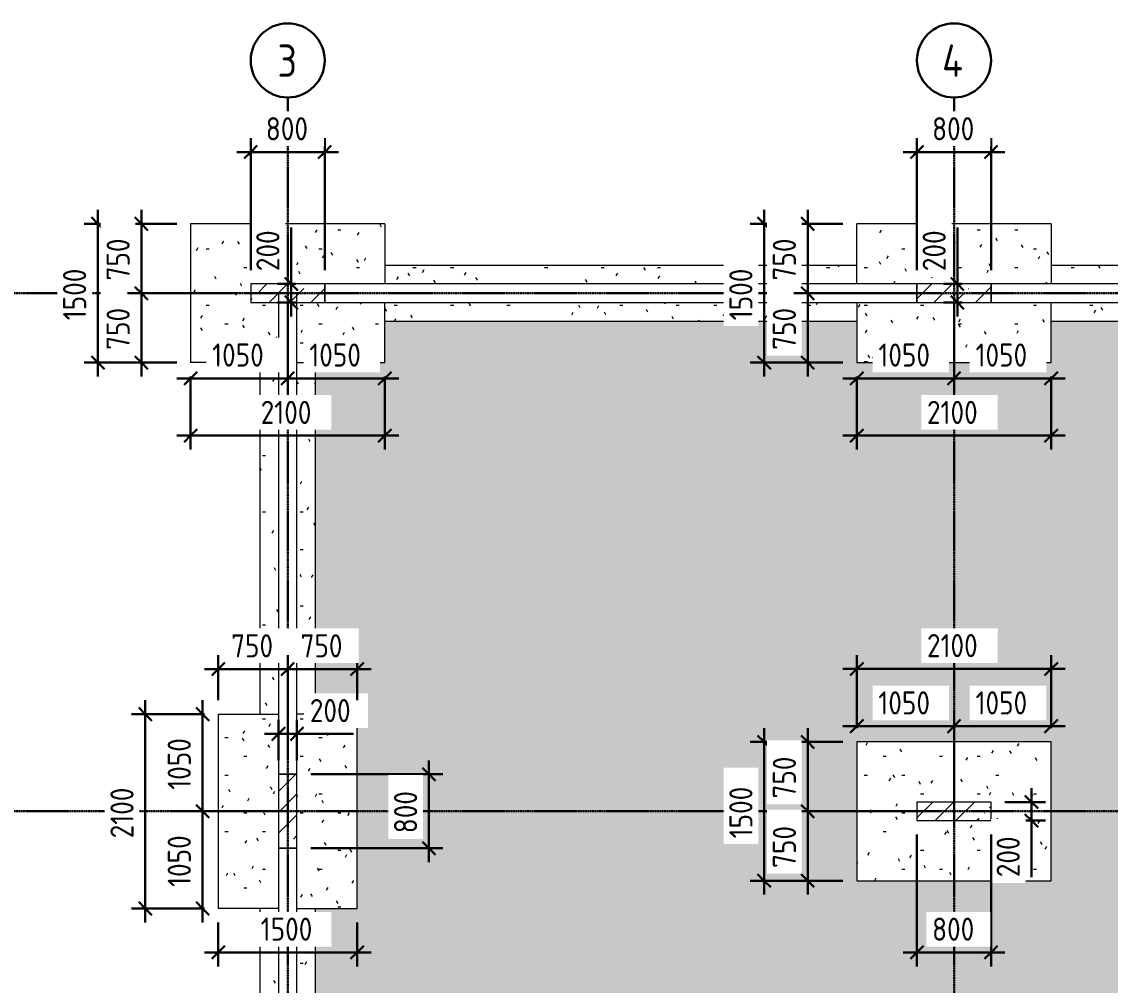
# Model space of a CAD drawing. Header units: millimetres. Extents: x -4459 to 33950, y -3324 to 17085.
# Drawn here: x 11826 to 23588, y 6670 to 17085 of the extents above; entities that cross this region are included whole.
import ezdxf

# ---------------------------------------------------------------- set-up
doc = ezdxf.new("R2010")
doc.units = ezdxf.units.MM
doc.linetypes.add('ADSK_Линия сетки', pattern=[25, 20, -2.5, 0, -2.5])
for name, color, linetype, lineweight in [('A-ANNO-DIMS', 7, 'Continuous', 30), ('A-ANNO-DIMS-100', 7, 'Continuous', 30), ('A-WALL', 7, 'Continuous', 13), ('S-COLS', 7, 'Continuous', 9), ('S-GRID', 7, 'Continuous', 30), ('S-GRID-IDEN', 7, 'Continuous', 30)]:
    doc.layers.add(name, color=color, linetype=linetype, lineweight=lineweight)
doc.layers.add('A-FLOR', color=7, linetype='Continuous', lineweight=13, true_color=0x007f00)
doc.layers.add('A-FLOR-PATT', color=7, linetype='Continuous', lineweight=13, true_color=0x007f00)
doc.styles.add('GOST Common', font='GOST_Common_SpecSymbol_0.ttf', dxfattribs={"width": 0.9, "height": 350})
doc.styles.add('GOST Common_1', font='GOST_Common_SpecSymbol_0.ttf', dxfattribs={"width": 0.9, "height": 250})
doc.dimstyles.new('0_Колонны_опалубка', dxfattribs={"dimscale": 304.8, "dimtxt": 251.428749, "dimasz": 0.463911, "dimexe": 0.492126, "dimexo": 0.492126, "dimgap": 0.164042, "dimtad": 1, "dimdec": 0, "dimzin": 0, "dimdsep": 46, "dimtxsty": 'GOST Common_1', "dimblk1": 'OBLIQUE', "dimblk2": 'OBLIQUE', "dimsah": 1, "dimcen": 0.09, "dimdle": 0.492126, "dimazin": 0, "dimtfac": 1, "dimtdec": 4, "dimtix": 1, "dimtmove": 1, "dimatfit": 3, "dimfxl": 1, "dimtvp": 1, "dimtfill": 1, "dimtolj": 1, "dimtzin": 0, "dimarcsym": 2})
doc.dimstyles.new('0_Колонны_опалубка_1', dxfattribs={"dimscale": 304.8, "dimtxt": 251.428749, "dimasz": 0.463911, "dimexe": 0.492126, "dimexo": 0.492126, "dimgap": 0.164042, "dimtad": 1, "dimdec": 0, "dimzin": 0, "dimdsep": 46, "dimtxsty": 'GOST Common_1', "dimblk1": 'OBLIQUE', "dimblk2": 'OBLIQUE', "dimsah": 1, "dimcen": 0.09, "dimdle": 0.492126, "dimazin": 0, "dimtfac": 1, "dimtdec": 4, "dimtix": 1, "dimtmove": 0, "dimatfit": 3, "dimfxl": 1, "dimtvp": 1, "dimtfill": 1, "dimtolj": 1, "dimtzin": 0, "dimarcsym": 2})
pattern_1 = [(45, (0, 0), (-224.5064, 224.5064), []), (45, (224.5, 0), (-224.5064, 224.5064), [396.875, -79.375, 3.353, -76.022])]
pattern_2 = [(0, (0, 0), (812.8, 203.2), [33.528, -576.072, 33.528, -576.072, -3251.2]), (0, (0, 0), (812.8, 203.2), [-1219.2, 33.528, -1185.672, 33.528, -576.072, -1422.4]), (0, (0, 0), (812.8, 203.2), [-3048, 33.528, -372.872, 33.528, -982.472]), (120, (304.8, 101.6), (-582.3764, 602.3054), [33.528, -576.072, 33.528, -576.072, -3251.2]), (120, (304.8, 101.6), (-582.3764, 602.3054), [-1219.2, 33.528, -1185.672, 33.528, -576.072, -1422.4]), (120, (304.8, 101.6), (-582.3764, 602.3054), [-3048, 33.528, -372.872, 33.528, -982.472]), (240, (406.4, 508), (-230.4236, -805.5054), [33.528, -576.072, 33.528, -576.072, -3251.2]), (240, (406.4, 508), (-230.4236, -805.5054), [-1219.2, 33.528, -1185.672, 33.528, -576.072, -1422.4]), (240, (406.4, 508), (-230.4236, -805.5054), [-3048, 33.528, -372.872, 33.528, -982.472])]

# ---------------------------------------------------------------- blocks, each defined once
blk = doc.blocks.new('Ось сетки - Круг_Ø8 мм-2643-Техэтаж')
at = {"layer": 'S-GRID-IDEN'}
for start, end in [(360, 180), (180, 360)]:
    blk.add_arc((0, 0), 4, start, end, dxfattribs=at)
blk = doc.blocks.new('DIMBLOCK13-Техэтаж')
at = {"layer": 'A-ANNO-DIMS-100', "color": 163, "true_color": 0x8080c0}
for p, q in [((14738, 14862), (14738, 14389)), ((14738, 13900), (14738, 14400)), ((14738, 14389), (14738, 14150)), ((14788, 14250), (14588, 14250)), ((14738, 14250), (14667, 14321)), ((14738, 14250), (14808, 14179)), ((14738, 14250), (14788, 14250)), ((14738, 14050), (14667, 14121)), ((14788, 14050), (14588, 14050)), ((14738, 14050), (14808, 13979)), ((14738, 14050), (14788, 14050))]:
    blk.add_line(p, q, dxfattribs=at)
at = {"layer": 'A-ANNO-DIMS-100', "color": 0, "insert": (14361, 14389), "char_height": 250, "width": 567.63, "attachment_point": 1, "rotation": 90, "line_spacing_factor": 1.022761, "style": 'GOST Common_1', "bg_fill": 3, "box_fill_scale": 1.25, "bg_fill_color": 256, "bg_fill_true_color": 13158600, "bg_fill_transparency": 0}
blk.add_mtext('200', dxfattribs=at)
blk = doc.blocks.new('_Oblique')
at = {"color": 0, "linetype": 'ByBlock', "lineweight": -2}
blk.add_line((-0.5, -0.5), (0.5, 0.5), dxfattribs=at)
blk = doc.blocks.new('DIMBLOCK14-Техэтаж')
at = {"layer": 'A-ANNO-DIMS-100', "color": 163, "true_color": 0x8080c0}
for p, q in [((14300, 14400), (14300, 15826)), ((15100, 14400), (15100, 15826)), ((14150, 15676), (15250, 15676)), ((14300, 15676), (14229, 15605)), ((14300, 15676), (14371, 15746)), ((14300, 15676), (14300, 14400)), ((15100, 15676), (15029, 15605)), ((15100, 15676), (15171, 15746)), ((15100, 15676), (15100, 14400))]:
    blk.add_line(p, q, dxfattribs=at)
at = {"layer": 'A-ANNO-DIMS-100', "color": 0, "insert": (14463, 16053), "char_height": 250, "width": 567.63, "attachment_point": 1, "line_spacing_factor": 1.022761, "style": 'GOST Common_1', "bg_fill": 3, "box_fill_scale": 1.25, "bg_fill_color": 256, "bg_fill_true_color": 13158600, "bg_fill_transparency": 0}
blk.add_mtext('800', dxfattribs=at)
blk = doc.blocks.new('DIMBLOCK15-Техэтаж')
at = {"layer": 'A-ANNO-DIMS-100', "color": 163, "true_color": 0x8080c0}
for p, q in [((21938, 14862), (21938, 14389)), ((21938, 13900), (21938, 14400)), ((21938, 14389), (21938, 14150)), ((21988, 14250), (21788, 14250)), ((21938, 14250), (21867, 14321)), ((21938, 14250), (22008, 14179)), ((21938, 14250), (21988, 14250)), ((21938, 14050), (21867, 14121)), ((21988, 14050), (21788, 14050)), ((21938, 14050), (22008, 13979)), ((21938, 14050), (21988, 14050))]:
    blk.add_line(p, q, dxfattribs=at)
at = {"layer": 'A-ANNO-DIMS-100', "color": 0, "insert": (21561, 14389), "char_height": 250, "width": 567.63, "attachment_point": 1, "rotation": 90, "line_spacing_factor": 1.022761, "style": 'GOST Common_1', "bg_fill": 3, "box_fill_scale": 1.25, "bg_fill_color": 256, "bg_fill_true_color": 13158600, "bg_fill_transparency": 0}
blk.add_mtext('200', dxfattribs=at)
blk = doc.blocks.new('DIMBLOCK16-Техэтаж')
at = {"layer": 'A-ANNO-DIMS-100', "color": 163, "true_color": 0x8080c0}
for p, q in [((21500, 14400), (21500, 15826)), ((22300, 14400), (22300, 15826)), ((21350, 15676), (22450, 15676)), ((21500, 15676), (21429, 15605)), ((21500, 15676), (21571, 15746)), ((21500, 15676), (21500, 14400)), ((22300, 15676), (22229, 15605)), ((22300, 15676), (22371, 15746)), ((22300, 15676), (22300, 14400))]:
    blk.add_line(p, q, dxfattribs=at)
at = {"layer": 'A-ANNO-DIMS-100', "color": 0, "insert": (21663, 16053), "char_height": 250, "width": 567.63, "attachment_point": 1, "line_spacing_factor": 1.022761, "style": 'GOST Common_1', "bg_fill": 3, "box_fill_scale": 1.25, "bg_fill_color": 256, "bg_fill_true_color": 13158600, "bg_fill_transparency": 0}
blk.add_mtext('800', dxfattribs=at)
blk = doc.blocks.new('DIMBLOCK19-Техэтаж')
at = {"layer": 'A-ANNO-DIMS-100', "color": 163, "true_color": 0x8080c0}
for p, q in [((14600, 9100), (14600, 9538)), ((14800, 9100), (14800, 9538)), ((14600, 9388), (14671, 9458)), ((14800, 9388), (14871, 9458)), ((14450, 9388), (14950, 9388)), ((14600, 9388), (14529, 9317)), ((14600, 9388), (14600, 9100)), ((14939, 9388), (14700, 9388)), ((14800, 9388), (14729, 9317)), ((14800, 9388), (14800, 9100)), ((15412, 9388), (14939, 9388))]:
    blk.add_line(p, q, dxfattribs=at)
at = {"layer": 'A-ANNO-DIMS-100', "color": 0, "insert": (14939, 9764), "char_height": 250, "width": 567.63, "attachment_point": 1, "line_spacing_factor": 1.022761, "style": 'GOST Common_1', "bg_fill": 3, "box_fill_scale": 1.25, "bg_fill_color": 256, "bg_fill_true_color": 13158600, "bg_fill_transparency": 0}
blk.add_mtext('200', dxfattribs=at)
blk = doc.blocks.new('DIMBLOCK20-Техэтаж')
at = {"layer": 'A-ANNO-DIMS-100', "color": 163, "true_color": 0x8080c0}
for p, q in [((16226, 8000), (16226, 9100)), ((14950, 8950), (16376, 8950)), ((16226, 8950), (14950, 8950)), ((16226, 8950), (16155, 9021)), ((16226, 8950), (16296, 8879)), ((14950, 8150), (16376, 8150)), ((16226, 8150), (14950, 8150)), ((16226, 8150), (16155, 8221)), ((16226, 8150), (16296, 8079))]:
    blk.add_line(p, q, dxfattribs=at)
at = {"layer": 'A-ANNO-DIMS-100', "color": 0, "insert": (15849, 8313), "char_height": 250, "width": 567.63, "attachment_point": 1, "rotation": 90, "line_spacing_factor": 1.022761, "style": 'GOST Common_1', "bg_fill": 3, "box_fill_scale": 1.25, "bg_fill_color": 256, "bg_fill_true_color": 13158600, "bg_fill_transparency": 0}
blk.add_mtext('800', dxfattribs=at)
blk = doc.blocks.new('DIMBLOCK21-Техэтаж')
at = {"layer": 'A-ANNO-DIMS-100', "color": 163, "true_color": 0x8080c0}
for p, q in [((22738, 8650), (22667, 8721)), ((22738, 8800), (22738, 8300)), ((22450, 8650), (22888, 8650)), ((22738, 8650), (22450, 8650)), ((22738, 8650), (22808, 8579)), ((22738, 8450), (22667, 8521)), ((22738, 8311), (22738, 8550)), ((22450, 8450), (22888, 8450)), ((22738, 8450), (22450, 8450)), ((22738, 8450), (22808, 8379)), ((22738, 7838), (22738, 8311))]:
    blk.add_line(p, q, dxfattribs=at)
at = {"layer": 'A-ANNO-DIMS-100', "color": 0, "insert": (22361, 7838), "char_height": 250, "width": 567.63, "attachment_point": 1, "rotation": 90, "line_spacing_factor": 1.022761, "style": 'GOST Common_1', "bg_fill": 3, "box_fill_scale": 1.25, "bg_fill_color": 256, "bg_fill_true_color": 13158600, "bg_fill_transparency": 0}
blk.add_mtext('200', dxfattribs=at)
blk = doc.blocks.new('DIMBLOCK22-Техэтаж')
at = {"layer": 'A-ANNO-DIMS-100', "color": 163, "true_color": 0x8080c0}
for p, q in [((21500, 8300), (21500, 6874)), ((21500, 7024), (21500, 8300)), ((22300, 8300), (22300, 6874)), ((22300, 7024), (22300, 8300)), ((21500, 7024), (21571, 7095)), ((22300, 7024), (22371, 7095)), ((21350, 7024), (22450, 7024)), ((21500, 7024), (21429, 6954)), ((22300, 7024), (22229, 6954))]:
    blk.add_line(p, q, dxfattribs=at)
at = {"layer": 'A-ANNO-DIMS-100', "color": 0, "insert": (21663, 7401), "char_height": 250, "width": 567.63, "attachment_point": 1, "line_spacing_factor": 1.022761, "style": 'GOST Common_1', "bg_fill": 3, "box_fill_scale": 1.25, "bg_fill_color": 256, "bg_fill_true_color": 13158600, "bg_fill_transparency": 0}
blk.add_mtext('800', dxfattribs=at)
blk = doc.blocks.new('DIMBLOCK61-Техэтаж')
at = {"layer": 'A-ANNO-DIMS-100', "color": 163, "true_color": 0x8080c0}
for p, q in [((12649, 14900), (12578, 14971)), ((12649, 13250), (12649, 15050)), ((13500, 14900), (12499, 14900)), ((12649, 14900), (12720, 14829)), ((12649, 14900), (13500, 14900)), ((12649, 13400), (12578, 13471)), ((13500, 13400), (12499, 13400)), ((12649, 13400), (12720, 13329)), ((12649, 13400), (13500, 13400))]:
    blk.add_line(p, q, dxfattribs=at)
at = {"layer": 'A-ANNO-DIMS-100', "color": 0, "insert": (12272, 13858), "char_height": 250, "width": 700.59, "attachment_point": 1, "rotation": 90, "line_spacing_factor": 1.022761, "style": 'GOST Common_1', "bg_fill": 3, "box_fill_scale": 1.25, "bg_fill_color": 256, "bg_fill_true_color": 13158600, "bg_fill_transparency": 0}
blk.add_mtext('1500', dxfattribs=at)
blk = doc.blocks.new('DIMBLOCK62-Техэтаж')
at = {"layer": 'A-ANNO-DIMS-100', "color": 163, "true_color": 0x8080c0}
for p, q in [((13650, 13250), (13650, 12461)), ((13650, 12611), (13650, 13250)), ((15750, 13250), (15750, 12461)), ((15750, 12611), (15750, 13250)), ((13500, 12611), (15900, 12611)), ((13650, 12611), (13579, 12540)), ((13650, 12611), (13721, 12681)), ((15750, 12611), (15679, 12540)), ((15750, 12611), (15821, 12681))]:
    blk.add_line(p, q, dxfattribs=at)
at = {"layer": 'A-ANNO-DIMS-100', "color": 0, "insert": (14408, 12987), "char_height": 250, "width": 700.59, "attachment_point": 1, "line_spacing_factor": 1.022761, "style": 'GOST Common_1', "bg_fill": 3, "box_fill_scale": 1.25, "bg_fill_color": 256, "bg_fill_true_color": 13158600, "bg_fill_transparency": 0}
blk.add_mtext('2100', dxfattribs=at)
blk = doc.blocks.new('DIMBLOCK63-Техэтаж')
at = {"layer": 'A-ANNO-DIMS-100', "color": 163, "true_color": 0x8080c0}
for p, q in [((14700, 13900), (14700, 13080)), ((14700, 13230), (14700, 13900)), ((14700, 13230), (14771, 13301)), ((15750, 13230), (15821, 13301)), ((15900, 13230), (14550, 13230)), ((14700, 13230), (14629, 13159)), ((15750, 13230), (15679, 13159)), ((15750, 13250), (15750, 13080)), ((15750, 13230), (15750, 13250))]:
    blk.add_line(p, q, dxfattribs=at)
at = {"layer": 'A-ANNO-DIMS-100', "color": 0, "insert": (14933, 13607), "char_height": 250, "width": 700.59, "attachment_point": 1, "line_spacing_factor": 1.022761, "style": 'GOST Common_1', "bg_fill": 3, "box_fill_scale": 1.25, "bg_fill_color": 256, "bg_fill_true_color": 13158600, "bg_fill_transparency": 0}
blk.add_mtext('1050', dxfattribs=at)
blk = doc.blocks.new('DIMBLOCK64-Техэтаж')
at = {"layer": 'A-ANNO-DIMS-100', "color": 163, "true_color": 0x8080c0}
for p, q in [((14700, 13900), (14700, 13080)), ((14700, 13230), (14700, 13900)), ((13650, 13230), (13721, 13301)), ((14700, 13230), (14771, 13301)), ((13500, 13230), (14850, 13230)), ((13650, 13230), (13579, 13159)), ((13650, 13250), (13650, 13080)), ((13650, 13230), (13650, 13250)), ((14700, 13230), (14629, 13159))]:
    blk.add_line(p, q, dxfattribs=at)
at = {"layer": 'A-ANNO-DIMS-100', "color": 0, "insert": (13883, 13607), "char_height": 250, "width": 700.59, "attachment_point": 1, "line_spacing_factor": 1.022761, "style": 'GOST Common_1', "bg_fill": 3, "box_fill_scale": 1.25, "bg_fill_color": 256, "bg_fill_true_color": 13158600, "bg_fill_transparency": 0}
blk.add_mtext('1050', dxfattribs=at)
blk = doc.blocks.new('DIMBLOCK65-Техэтаж')
at = {"layer": 'A-ANNO-DIMS-100', "color": 163, "true_color": 0x8080c0}
for p, q in [((13119, 13250), (13119, 14300)), ((14150, 14150), (12969, 14150)), ((13119, 14150), (13048, 14221)), ((13119, 14150), (13189, 14079)), ((13119, 14150), (14150, 14150)), ((13119, 13400), (13048, 13471)), ((13500, 13400), (12969, 13400)), ((13119, 13400), (13189, 13329)), ((13119, 13400), (13500, 13400))]:
    blk.add_line(p, q, dxfattribs=at)
at = {"layer": 'A-ANNO-DIMS-100', "color": 0, "insert": (12742, 13538), "char_height": 250, "width": 567.63, "attachment_point": 1, "rotation": 90, "line_spacing_factor": 1.022761, "style": 'GOST Common_1', "bg_fill": 3, "box_fill_scale": 1.25, "bg_fill_color": 256, "bg_fill_true_color": 13158600, "bg_fill_transparency": 0}
blk.add_mtext('750', dxfattribs=at)
blk = doc.blocks.new('DIMBLOCK66-Техэтаж')
at = {"layer": 'A-ANNO-DIMS-100', "color": 163, "true_color": 0x8080c0}
for p, q in [((13119, 14900), (13048, 14971)), ((13119, 14000), (13119, 15050)), ((13500, 14900), (12969, 14900)), ((13119, 14900), (13189, 14829)), ((13119, 14900), (13500, 14900)), ((14150, 14150), (12969, 14150)), ((13119, 14150), (13048, 14221)), ((13119, 14150), (13189, 14079)), ((13119, 14150), (14150, 14150))]:
    blk.add_line(p, q, dxfattribs=at)
at = {"layer": 'A-ANNO-DIMS-100', "color": 0, "insert": (12742, 14288), "char_height": 250, "width": 567.63, "attachment_point": 1, "rotation": 90, "line_spacing_factor": 1.022761, "style": 'GOST Common_1', "bg_fill": 3, "box_fill_scale": 1.25, "bg_fill_color": 256, "bg_fill_true_color": 13158600, "bg_fill_transparency": 0}
blk.add_mtext('750', dxfattribs=at)
blk = doc.blocks.new('DIMBLOCK67-Техэтаж')
at = {"layer": 'A-ANNO-DIMS-100', "color": 163, "true_color": 0x8080c0}
for p, q in [((19849, 14900), (19778, 14971)), ((19849, 13250), (19849, 15050)), ((20700, 14900), (19699, 14900)), ((19849, 14900), (19920, 14829)), ((19849, 14900), (20700, 14900)), ((19849, 13400), (19778, 13471)), ((20700, 13400), (19699, 13400)), ((19849, 13400), (19920, 13329)), ((19849, 13400), (20700, 13400))]:
    blk.add_line(p, q, dxfattribs=at)
at = {"layer": 'A-ANNO-DIMS-100', "color": 0, "insert": (19472, 13858), "char_height": 250, "width": 700.59, "attachment_point": 1, "rotation": 90, "line_spacing_factor": 1.022761, "style": 'GOST Common_1', "bg_fill": 3, "box_fill_scale": 1.25, "bg_fill_color": 256, "bg_fill_true_color": 13158600, "bg_fill_transparency": 0}
blk.add_mtext('1500', dxfattribs=at)
blk = doc.blocks.new('DIMBLOCK68-Техэтаж')
at = {"layer": 'A-ANNO-DIMS-100', "color": 163, "true_color": 0x8080c0}
for p, q in [((20850, 13250), (20850, 12461)), ((20850, 12611), (20850, 13250)), ((22950, 13250), (22950, 12461)), ((22950, 12611), (22950, 13250)), ((20700, 12611), (23100, 12611)), ((20850, 12611), (20779, 12540)), ((20850, 12611), (20921, 12681)), ((22950, 12611), (22879, 12540)), ((22950, 12611), (23021, 12681))]:
    blk.add_line(p, q, dxfattribs=at)
at = {"layer": 'A-ANNO-DIMS-100', "color": 0, "insert": (21608, 12987), "char_height": 250, "width": 700.59, "attachment_point": 1, "line_spacing_factor": 1.022761, "style": 'GOST Common_1', "bg_fill": 3, "box_fill_scale": 1.25, "bg_fill_color": 256, "bg_fill_true_color": 13158600, "bg_fill_transparency": 0}
blk.add_mtext('2100', dxfattribs=at)
blk = doc.blocks.new('DIMBLOCK69-Техэтаж')
at = {"layer": 'A-ANNO-DIMS-100', "color": 163, "true_color": 0x8080c0}
for p, q in [((21900, 13900), (21900, 13080)), ((21900, 13230), (21900, 13900)), ((21900, 13230), (21971, 13301)), ((22950, 13230), (23021, 13301)), ((23100, 13230), (21750, 13230)), ((21900, 13230), (21829, 13159)), ((22950, 13230), (22879, 13159)), ((22950, 13250), (22950, 13080)), ((22950, 13230), (22950, 13250))]:
    blk.add_line(p, q, dxfattribs=at)
at = {"layer": 'A-ANNO-DIMS-100', "color": 0, "insert": (22133, 13607), "char_height": 250, "width": 700.59, "attachment_point": 1, "line_spacing_factor": 1.022761, "style": 'GOST Common_1', "bg_fill": 3, "box_fill_scale": 1.25, "bg_fill_color": 256, "bg_fill_true_color": 13158600, "bg_fill_transparency": 0}
blk.add_mtext('1050', dxfattribs=at)
blk = doc.blocks.new('DIMBLOCK70-Техэтаж')
at = {"layer": 'A-ANNO-DIMS-100', "color": 163, "true_color": 0x8080c0}
for p, q in [((21900, 13900), (21900, 13080)), ((21900, 13230), (21900, 13900)), ((20850, 13230), (20921, 13301)), ((21900, 13230), (21971, 13301)), ((20700, 13230), (22050, 13230)), ((20850, 13230), (20779, 13159)), ((20850, 13250), (20850, 13080)), ((20850, 13230), (20850, 13250)), ((21900, 13230), (21829, 13159))]:
    blk.add_line(p, q, dxfattribs=at)
at = {"layer": 'A-ANNO-DIMS-100', "color": 0, "insert": (21083, 13607), "char_height": 250, "width": 700.59, "attachment_point": 1, "line_spacing_factor": 1.022761, "style": 'GOST Common_1', "bg_fill": 3, "box_fill_scale": 1.25, "bg_fill_color": 256, "bg_fill_true_color": 13158600, "bg_fill_transparency": 0}
blk.add_mtext('1050', dxfattribs=at)
blk = doc.blocks.new('DIMBLOCK71-Техэтаж')
at = {"layer": 'A-ANNO-DIMS-100', "color": 163, "true_color": 0x8080c0}
for p, q in [((20319, 13250), (20319, 14300)), ((21350, 14150), (20169, 14150)), ((20319, 14150), (20248, 14221)), ((20319, 14150), (20389, 14079)), ((20319, 14150), (21350, 14150)), ((20319, 13400), (20248, 13471)), ((20700, 13400), (20169, 13400)), ((20319, 13400), (20389, 13329)), ((20319, 13400), (20700, 13400))]:
    blk.add_line(p, q, dxfattribs=at)
at = {"layer": 'A-ANNO-DIMS-100', "color": 0, "insert": (19942, 13538), "char_height": 250, "width": 567.63, "attachment_point": 1, "rotation": 90, "line_spacing_factor": 1.022761, "style": 'GOST Common_1', "bg_fill": 3, "box_fill_scale": 1.25, "bg_fill_color": 256, "bg_fill_true_color": 13158600, "bg_fill_transparency": 0}
blk.add_mtext('750', dxfattribs=at)
blk = doc.blocks.new('DIMBLOCK72-Техэтаж')
at = {"layer": 'A-ANNO-DIMS-100', "color": 163, "true_color": 0x8080c0}
for p, q in [((20319, 14900), (20248, 14971)), ((20319, 14000), (20319, 15050)), ((20700, 14900), (20169, 14900)), ((20319, 14900), (20389, 14829)), ((20319, 14900), (20700, 14900)), ((21350, 14150), (20169, 14150)), ((20319, 14150), (20248, 14221)), ((20319, 14150), (20389, 14079)), ((20319, 14150), (21350, 14150))]:
    blk.add_line(p, q, dxfattribs=at)
at = {"layer": 'A-ANNO-DIMS-100', "color": 0, "insert": (19942, 14288), "char_height": 250, "width": 567.63, "attachment_point": 1, "rotation": 90, "line_spacing_factor": 1.022761, "style": 'GOST Common_1', "bg_fill": 3, "box_fill_scale": 1.25, "bg_fill_color": 256, "bg_fill_true_color": 13158600, "bg_fill_transparency": 0}
blk.add_mtext('750', dxfattribs=at)
blk = doc.blocks.new('DIMBLOCK79-Техэтаж')
at = {"layer": 'A-ANNO-DIMS-100', "color": 163, "true_color": 0x8080c0}
for p, q in [((13950, 7350), (13950, 6874)), ((13950, 7024), (13950, 7350)), ((15450, 7350), (15450, 6874)), ((15450, 7024), (15450, 7350)), ((13950, 7024), (14021, 7095)), ((15450, 7024), (15521, 7095)), ((13800, 7024), (15600, 7024)), ((13950, 7024), (13879, 6954)), ((15450, 7024), (15379, 6954))]:
    blk.add_line(p, q, dxfattribs=at)
at = {"layer": 'A-ANNO-DIMS-100', "color": 0, "insert": (14408, 7401), "char_height": 250, "width": 700.59, "attachment_point": 1, "line_spacing_factor": 1.022761, "style": 'GOST Common_1', "bg_fill": 3, "box_fill_scale": 1.25, "bg_fill_color": 256, "bg_fill_true_color": 13158600, "bg_fill_transparency": 0}
blk.add_mtext('1500', dxfattribs=at)
blk = doc.blocks.new('DIMBLOCK80-Техэтаж')
at = {"layer": 'A-ANNO-DIMS-100', "color": 163, "true_color": 0x8080c0}
for p, q in [((13161, 9600), (13090, 9671)), ((13161, 7350), (13161, 9750)), ((13800, 9600), (13011, 9600)), ((13161, 9600), (13231, 9529)), ((13161, 9600), (13800, 9600)), ((13161, 7500), (13090, 7571)), ((13800, 7500), (13011, 7500)), ((13161, 7500), (13231, 7429)), ((13161, 7500), (13800, 7500))]:
    blk.add_line(p, q, dxfattribs=at)
at = {"layer": 'A-ANNO-DIMS-100', "color": 0, "insert": (12784, 8258), "char_height": 250, "width": 700.59, "attachment_point": 1, "rotation": 90, "line_spacing_factor": 1.022761, "style": 'GOST Common_1', "bg_fill": 3, "box_fill_scale": 1.25, "bg_fill_color": 256, "bg_fill_true_color": 13158600, "bg_fill_transparency": 0}
blk.add_mtext('2100', dxfattribs=at)
blk = doc.blocks.new('DIMBLOCK81-Техэтаж')
at = {"layer": 'A-ANNO-DIMS-100', "color": 163, "true_color": 0x8080c0}
for p, q in [((13780, 9600), (13709, 9671)), ((13780, 9750), (13780, 8400)), ((13800, 9600), (13630, 9600)), ((13780, 9600), (13851, 9529)), ((13780, 9600), (13800, 9600)), ((13780, 8550), (13709, 8621)), ((14450, 8550), (13630, 8550)), ((13780, 8550), (13851, 8479)), ((13780, 8550), (14450, 8550))]:
    blk.add_line(p, q, dxfattribs=at)
at = {"layer": 'A-ANNO-DIMS-100', "color": 0, "insert": (13403, 8783), "char_height": 250, "width": 700.59, "attachment_point": 1, "rotation": 90, "line_spacing_factor": 1.022761, "style": 'GOST Common_1', "bg_fill": 3, "box_fill_scale": 1.25, "bg_fill_color": 256, "bg_fill_true_color": 13158600, "bg_fill_transparency": 0}
blk.add_mtext('1050', dxfattribs=at)
blk = doc.blocks.new('DIMBLOCK82-Техэтаж')
at = {"layer": 'A-ANNO-DIMS-100', "color": 163, "true_color": 0x8080c0}
for p, q in [((13780, 8550), (13709, 8621)), ((13780, 7350), (13780, 8700)), ((14450, 8550), (13630, 8550)), ((13780, 8550), (13851, 8479)), ((13780, 8550), (14450, 8550)), ((13780, 7500), (13709, 7571)), ((13800, 7500), (13630, 7500)), ((13780, 7500), (13851, 7429)), ((13780, 7500), (13800, 7500))]:
    blk.add_line(p, q, dxfattribs=at)
at = {"layer": 'A-ANNO-DIMS-100', "color": 0, "insert": (13403, 7733), "char_height": 250, "width": 700.59, "attachment_point": 1, "rotation": 90, "line_spacing_factor": 1.022761, "style": 'GOST Common_1', "bg_fill": 3, "box_fill_scale": 1.25, "bg_fill_color": 256, "bg_fill_true_color": 13158600, "bg_fill_transparency": 0}
blk.add_mtext('1050', dxfattribs=at)
blk = doc.blocks.new('DIMBLOCK83-Техэтаж')
at = {"layer": 'A-ANNO-DIMS-100', "color": 163, "true_color": 0x8080c0}
for p, q in [((13950, 9750), (13950, 10238)), ((14700, 9100), (14700, 10238)), ((13950, 10088), (14021, 10158)), ((14700, 10088), (14771, 10158)), ((13800, 10088), (14850, 10088)), ((13950, 10088), (13879, 10017)), ((13950, 10088), (13950, 9750)), ((14700, 10088), (14629, 10017)), ((14700, 10088), (14700, 9100))]:
    blk.add_line(p, q, dxfattribs=at)
at = {"layer": 'A-ANNO-DIMS-100', "color": 0, "insert": (14088, 10464), "char_height": 250, "width": 567.63, "attachment_point": 1, "line_spacing_factor": 1.022761, "style": 'GOST Common_1', "bg_fill": 3, "box_fill_scale": 1.25, "bg_fill_color": 256, "bg_fill_true_color": 13158600, "bg_fill_transparency": 0}
blk.add_mtext('750', dxfattribs=at)
blk = doc.blocks.new('DIMBLOCK84-Техэтаж')
at = {"layer": 'A-ANNO-DIMS-100', "color": 163, "true_color": 0x8080c0}
for p, q in [((14700, 9100), (14700, 10238)), ((15450, 9750), (15450, 10238)), ((14700, 10088), (14771, 10158)), ((15450, 10088), (15521, 10158)), ((14550, 10088), (15600, 10088)), ((14700, 10088), (14629, 10017)), ((14700, 10088), (14700, 9100)), ((15450, 10088), (15379, 10017)), ((15450, 10088), (15450, 9750))]:
    blk.add_line(p, q, dxfattribs=at)
at = {"layer": 'A-ANNO-DIMS-100', "color": 0, "insert": (14838, 10464), "char_height": 250, "width": 567.63, "attachment_point": 1, "line_spacing_factor": 1.022761, "style": 'GOST Common_1', "bg_fill": 3, "box_fill_scale": 1.25, "bg_fill_color": 256, "bg_fill_true_color": 13158600, "bg_fill_transparency": 0}
blk.add_mtext('750', dxfattribs=at)
blk = doc.blocks.new('DIMBLOCK85-Техэтаж')
at = {"layer": 'A-ANNO-DIMS-100', "color": 163, "true_color": 0x8080c0}
for p, q in [((19849, 9450), (19849, 7650)), ((20700, 9300), (19699, 9300)), ((19849, 9300), (19778, 9371)), ((19849, 9300), (19920, 9229)), ((19849, 9300), (20700, 9300)), ((20700, 7800), (19699, 7800)), ((19849, 7800), (19778, 7871)), ((19849, 7800), (19920, 7729)), ((19849, 7800), (20700, 7800))]:
    blk.add_line(p, q, dxfattribs=at)
at = {"layer": 'A-ANNO-DIMS-100', "color": 0, "insert": (19472, 8258), "char_height": 250, "width": 700.59, "attachment_point": 1, "rotation": 90, "line_spacing_factor": 1.022761, "style": 'GOST Common_1', "bg_fill": 3, "box_fill_scale": 1.25, "bg_fill_color": 256, "bg_fill_true_color": 13158600, "bg_fill_transparency": 0}
blk.add_mtext('1500', dxfattribs=at)
blk = doc.blocks.new('DIMBLOCK86-Техэтаж')
at = {"layer": 'A-ANNO-DIMS-100', "color": 163, "true_color": 0x8080c0}
for p, q in [((20850, 9450), (20850, 10239)), ((22950, 9450), (22950, 10239)), ((20850, 10089), (20921, 10160)), ((22950, 10089), (23021, 10160)), ((20700, 10089), (23100, 10089)), ((20850, 10089), (20779, 10019)), ((20850, 10089), (20850, 9450)), ((22950, 10089), (22879, 10019)), ((22950, 10089), (22950, 9450))]:
    blk.add_line(p, q, dxfattribs=at)
at = {"layer": 'A-ANNO-DIMS-100', "color": 0, "insert": (21608, 10466), "char_height": 250, "width": 700.59, "attachment_point": 1, "line_spacing_factor": 1.022761, "style": 'GOST Common_1', "bg_fill": 3, "box_fill_scale": 1.25, "bg_fill_color": 256, "bg_fill_true_color": 13158600, "bg_fill_transparency": 0}
blk.add_mtext('2100', dxfattribs=at)
blk = doc.blocks.new('DIMBLOCK87-Техэтаж')
at = {"layer": 'A-ANNO-DIMS-100', "color": 163, "true_color": 0x8080c0}
for p, q in [((21900, 8800), (21900, 9620)), ((21900, 9470), (21971, 9541)), ((22950, 9450), (22950, 9620)), ((22950, 9470), (23021, 9541)), ((23100, 9470), (21750, 9470)), ((21900, 9470), (21829, 9399)), ((21900, 9470), (21900, 8800)), ((22950, 9470), (22879, 9399)), ((22950, 9470), (22950, 9450))]:
    blk.add_line(p, q, dxfattribs=at)
at = {"layer": 'A-ANNO-DIMS-100', "color": 0, "insert": (22133, 9847), "char_height": 250, "width": 700.59, "attachment_point": 1, "line_spacing_factor": 1.022761, "style": 'GOST Common_1', "bg_fill": 3, "box_fill_scale": 1.25, "bg_fill_color": 256, "bg_fill_true_color": 13158600, "bg_fill_transparency": 0}
blk.add_mtext('1050', dxfattribs=at)
blk = doc.blocks.new('DIMBLOCK88-Техэтаж')
at = {"layer": 'A-ANNO-DIMS-100', "color": 163, "true_color": 0x8080c0}
for p, q in [((20850, 9450), (20850, 9620)), ((20850, 9470), (20921, 9541)), ((21900, 8800), (21900, 9620)), ((21900, 9470), (21971, 9541)), ((20700, 9470), (22050, 9470)), ((20850, 9470), (20779, 9399)), ((20850, 9470), (20850, 9450)), ((21900, 9470), (21829, 9399)), ((21900, 9470), (21900, 8800))]:
    blk.add_line(p, q, dxfattribs=at)
at = {"layer": 'A-ANNO-DIMS-100', "color": 0, "insert": (21083, 9847), "char_height": 250, "width": 700.59, "attachment_point": 1, "line_spacing_factor": 1.022761, "style": 'GOST Common_1', "bg_fill": 3, "box_fill_scale": 1.25, "bg_fill_color": 256, "bg_fill_true_color": 13158600, "bg_fill_transparency": 0}
blk.add_mtext('1050', dxfattribs=at)
blk = doc.blocks.new('DIMBLOCK89-Техэтаж')
at = {"layer": 'A-ANNO-DIMS-100', "color": 163, "true_color": 0x8080c0}
for p, q in [((20319, 9450), (20319, 8400)), ((20700, 9300), (20169, 9300)), ((20319, 9300), (20248, 9371)), ((20319, 9300), (20389, 9229)), ((20319, 9300), (20700, 9300)), ((20319, 8550), (20248, 8621)), ((21350, 8550), (20169, 8550)), ((20319, 8550), (20389, 8479)), ((20319, 8550), (21350, 8550))]:
    blk.add_line(p, q, dxfattribs=at)
at = {"layer": 'A-ANNO-DIMS-100', "color": 0, "insert": (19942, 8688), "char_height": 250, "width": 567.63, "attachment_point": 1, "rotation": 90, "line_spacing_factor": 1.022761, "style": 'GOST Common_1', "bg_fill": 3, "box_fill_scale": 1.25, "bg_fill_color": 256, "bg_fill_true_color": 13158600, "bg_fill_transparency": 0}
blk.add_mtext('750', dxfattribs=at)
blk = doc.blocks.new('DIMBLOCK90-Техэтаж')
at = {"layer": 'A-ANNO-DIMS-100', "color": 163, "true_color": 0x8080c0}
for p, q in [((20319, 8550), (20248, 8621)), ((20319, 8700), (20319, 7650)), ((21350, 8550), (20169, 8550)), ((20319, 8550), (20389, 8479)), ((20319, 8550), (21350, 8550)), ((20700, 7800), (20169, 7800)), ((20319, 7800), (20248, 7871)), ((20319, 7800), (20389, 7729)), ((20319, 7800), (20700, 7800))]:
    blk.add_line(p, q, dxfattribs=at)
at = {"layer": 'A-ANNO-DIMS-100', "color": 0, "insert": (19942, 7938), "char_height": 250, "width": 567.63, "attachment_point": 1, "rotation": 90, "line_spacing_factor": 1.022761, "style": 'GOST Common_1', "bg_fill": 3, "box_fill_scale": 1.25, "bg_fill_color": 256, "bg_fill_true_color": 13158600, "bg_fill_transparency": 0}
blk.add_mtext('750', dxfattribs=at)

msp = doc.modelspace()

# ---------------------------------------------------------------- hatches: boundary and pattern name
at = {"layer": 'A-FLOR-PATT', "lineweight": 9}
h = msp.add_hatch(dxfattribs=at)
h.set_pattern_fill('FP_2', style=0, pattern_type=2)
h.set_pattern_definition(pattern_2)
h.paths.add_polyline_path([(15750, 13400), (15750, 14050), (14800, 14050), (14800, 13400), (15100, 13400)])
h.paths.add_polyline_path([(14600, 13400), (14600, 14050), (14300, 14050), (14300, 14250), (15750, 14250), (15750, 14900), (13650, 14900), (13650, 13400), (14300, 13400)])
h = msp.add_hatch(dxfattribs=at)
h.set_pattern_fill('FP_3', style=0, pattern_type=2)
h.set_pattern_definition(pattern_2)
h.paths.add_polyline_path([(22950, 13400), (22950, 14050), (20850, 14050), (20850, 13400), (22300, 13400)])
h.paths.add_polyline_path([(22950, 14250), (22950, 14900), (20850, 14900), (20850, 14250), (22300, 14250)])
h = msp.add_hatch(dxfattribs=at)
h.set_pattern_fill('FP_2', style=0, pattern_type=2)
h.set_pattern_definition(pattern_2)
h.paths.add_polyline_path([(20850, 13850), (20850, 14050), (15750, 14050), (15750, 13850), (16289.7, 13850)])
h.paths.add_polyline_path([(20850, 14250), (20850, 14450), (15750, 14450), (15750, 14250), (16289.7, 14250)])
h = msp.add_hatch(dxfattribs=at)
h.set_pattern_fill('FP_2', style=0, pattern_type=2)
h.set_pattern_definition(pattern_2)
h.paths.add_polyline_path([(29150, 13850), (29150, 14050), (22950, 14050), (22950, 13850)])
h.paths.add_polyline_path([(22950, 14250), (29150, 14250), (29150, 14450), (22950, 14450)])
h = msp.add_hatch(dxfattribs=at)
h.set_pattern_fill('FP_2', style=0, pattern_type=2)
h.set_pattern_definition(pattern_2)
h.paths.add_polyline_path([(29150, 300), (29150, 1350), (29600, 1350), (29600, 4050), (29150, 4050), (29150, 6150), (29600, 6150), (29600, 7800), (29150, 7800), (29150, 9900), (29600, 9900), (29600, 12800), (29150, 12800), (29150, 13850), (22950, 13850), (22950, 13400), (20850, 13400), (20850, 13850), (15750, 13850), (15750, 13400), (15000, 13400), (15000, 9600), (15450, 9600), (15450, 7500), (15000, 7500), (15000, 6150), (15450, 6150), (15450, 4050), (15000, 4050), (15000, 750), (16050, 750), (16050, 300), (20850, 300), (20850, 750), (22950, 750), (22950, 300)])
h.paths.add_polyline_path([(22650, 4050), (21150, 4050), (21150, 6150), (22650, 6150), (22650, 5314.1)])
h.paths.add_polyline_path([(22950, 7800), (20850, 7800), (20850, 9300), (22950, 9300)])
h = msp.add_hatch(dxfattribs=at)
h.set_pattern_fill('FP_2', style=0, pattern_type=2)
h.set_pattern_definition(pattern_2)
h.paths.add_polyline_path([(14800, 9600), (15000, 9600), (15000, 13400), (14800, 13400)])
h.paths.add_polyline_path([(14600, 9600), (14600, 13400), (14400, 13400), (14400, 9600)])
h = msp.add_hatch(dxfattribs=at)
h.set_pattern_fill('FP_2', style=0, pattern_type=2)
h.set_pattern_definition(pattern_2)
h.paths.add_polyline_path([(15450, 7500), (15450, 9600), (14800, 9600), (14800, 7500)])
h.paths.add_polyline_path([(13950, 7500), (14600, 7500), (14600, 9600), (13950, 9600), (13950, 8150)])
h = msp.add_hatch(dxfattribs=at)
h.set_pattern_fill('FP_2', style=0, pattern_type=2)
h.set_pattern_definition(pattern_2)
h.paths.add_polyline_path([(22950, 7800), (22950, 9300), (20850, 9300), (20850, 7800), (22300, 7800)])
h.paths.add_polyline_path([(21500, 8450), (21500, 8650), (22300, 8650), (22300, 8450)])
h = msp.add_hatch(dxfattribs=at)
h.set_pattern_fill('FP_3', style=0, pattern_type=2)
h.set_pattern_definition(pattern_2)
h.paths.add_polyline_path([(15000, 6150), (15000, 7500), (14800, 7500), (14800, 6150)])
h.paths.add_polyline_path([(14600, 6150), (14600, 7500), (14400, 7500), (14400, 6150)])
at = {"layer": 'S-COLS'}
h = msp.add_hatch(dxfattribs=at)
h.set_pattern_fill('FP_1', color=256, style=0, pattern_type=2)
h.set_pattern_definition(pattern_1)
h.paths.add_polyline_path([(14300, 14050), (15100, 14050), (15100, 14250), (14300, 14250)])
h = msp.add_hatch(dxfattribs=at)
h.set_pattern_fill('FP_1', color=256, style=0, pattern_type=2)
h.set_pattern_definition(pattern_1)
h.paths.add_polyline_path([(21500, 14050), (22300, 14050), (22300, 14250), (21500, 14250)])
h = msp.add_hatch(dxfattribs=at)
h.set_pattern_fill('FP_1', color=256, style=0, pattern_type=2)
h.set_pattern_definition(pattern_1)
h.paths.add_polyline_path([(14800, 8150), (14800, 8950), (14600, 8950), (14600, 8150)])
h = msp.add_hatch(dxfattribs=at)
h.set_pattern_fill('FP_1', color=256, style=0, pattern_type=2)
h.set_pattern_definition(pattern_1)
h.paths.add_polyline_path([(22300, 8450), (22300, 8650), (21500, 8650), (21500, 8450)])

# ---------------------------------------------------------------- linework, layer by layer
at = {"layer": 'A-FLOR'}
for p, q in [((15750, 14900), (13650, 14900)), ((13650, 14900), (13650, 13400)), ((15750, 14900), (15750, 14250)), ((22950, 14900), (20850, 14900)), ((20850, 14250), (20850, 14900)), ((22950, 14900), (22950, 14250)), ((20850, 14450), (15750, 14450)), ((29150, 14450), (22950, 14450)), ((15750, 13400), (15750, 14050)), ((20850, 14050), (20850, 13400)), ((22950, 13400), (22950, 14050)), ((15750, 13850), (20850, 13850)), ((22950, 13850), (29150, 13850)), ((14600, 13400), (13650, 13400)), ((14400, 13400), (14400, 9600)), ((14800, 13400), (15750, 13400)), ((15000, 9600), (15000, 13400)), ((20850, 13400), (22950, 13400)), ((13950, 9600), (13950, 7500)), ((13950, 9600), (14600, 9600)), ((15450, 9600), (14800, 9600)), ((15450, 7500), (15450, 9600)), ((22950, 9300), (20850, 9300)), ((20850, 9300), (20850, 7800)), ((22950, 7800), (22950, 9300)), ((20850, 7800), (22950, 7800)), ((14600, 7500), (13950, 7500)), ((14400, 7500), (14400, 6150)), ((14800, 7500), (15450, 7500)), ((15000, 6150), (15000, 7500))]:
    msp.add_line(p, q, dxfattribs=at)
at = {"layer": 'A-WALL'}
for p, q in [((21500, 14250), (15100, 14250)), ((15100, 14250), (15100, 14050)), ((21500, 14050), (21500, 14250)), ((29900, 14250), (22300, 14250)), ((22300, 14250), (22300, 14050)), ((14600, 14150), (14600, 8950)), ((14800, 14150), (14600, 14150)), ((14800, 8950), (14800, 14150)), ((15100, 14050), (21500, 14050)), ((22300, 14050), (29900, 14050)), ((14600, 8950), (14800, 8950)), ((14600, 8150), (14600, 5500)), ((14800, 8150), (14600, 8150)), ((14800, 5500), (14800, 8150))]:
    msp.add_line(p, q, dxfattribs=at)
at = {"layer": 'S-COLS'}
for p, q in [((14300, 14250), (14300, 14050)), ((15100, 14250), (14300, 14250)), ((15100, 14050), (15100, 14250)), ((21500, 14250), (21500, 14050)), ((22300, 14250), (21500, 14250)), ((22300, 14050), (22300, 14250)), ((14300, 14050), (15100, 14050)), ((21500, 14050), (22300, 14050)), ((14800, 8950), (14600, 8950)), ((14600, 8950), (14600, 8150)), ((14800, 8150), (14800, 8950)), ((21500, 8650), (21500, 8450)), ((22300, 8650), (21500, 8650)), ((22300, 8450), (22300, 8650)), ((21500, 8450), (22300, 8450)), ((14600, 8150), (14800, 8150))]:
    msp.add_line(p, q, dxfattribs=at)
at = {"layer": 'S-GRID', "color": 150, "linetype": 'ADSK_Линия сетки', "true_color": 0x0080ff}
for p, q in [((14700, -2523.6), (14700, 16266.7)), ((21900, -2523.6), (21900, 16266.7)), ((-2091.2, 14150), (32027.3, 14150)), ((-2091.2, 8550), (32027.3, 8550))]:
    msp.add_line(p, q, dxfattribs=at)

# ---------------------------------------------------------------- block references
at = {"layer": 'S-GRID-IDEN', "xscale": 99.99999999999993, "yscale": 99.99999999999993, "zscale": 99.99999999999993}
for p in [(14700, 16666.7), (21900, 16666.7)]:
    msp.add_blockref('Ось сетки - Круг_Ø8 мм-2643-Техэтаж', p, dxfattribs=at)

# ---------------------------------------------------------------- texts
at = {"layer": 'S-GRID-IDEN', "char_height": 350, "attachment_point": 1, "style": 'GOST Common'}
for s, insert, width in [('\\fGOST Common|b0|i0|c204|p34|;\\W.9;3', (14588.9, 16839.2), 266.962), ('\\fGOST Common|b0|i0|c204|p34|;\\W.9;4', (21771.4, 16839.2), 310.253)]:
    msp.add_mtext(s, dxfattribs=dict(at, insert=insert, width=width))

# ---------------------------------------------------------------- next in the draw order: dimensions: what is measured, and where the dimension line sits
at = {"layer": 'A-ANNO-DIMS', "color": 163, "true_color": 0x8080c0}
for base, p1, p2, picture, middle in [((12649.1, 14900), (13650, 13400), (13650, 14900), 'DIMBLOCK61-Техэтаж', (12474.1, 14150)), ((19849.1, 14900), (20850, 13400), (20850, 14900), 'DIMBLOCK67-Техэтаж', (19674.1, 14150)), ((19849.1, 7800), (20850, 9300), (20850, 7800), 'DIMBLOCK85-Техэтаж', (19674.1, 8550))]:
    dim = msp.add_linear_dim(base=base, p1=p1, p2=p2, angle=90, dimstyle='0_Колонны_опалубка_1', override={"dimpost": '<>', "dimfxl": 1500}, dxfattribs=at)
    dim.commit()
    dim.dimension.update_dxf_attribs({"geometry": picture, "text_midpoint": middle})
for base, p1, p2, picture, middle in [((14737.7, 14250), (14637.7, 14050), (14637.7, 14250), 'DIMBLOCK13-Техэтаж', (14527.7, 14673.3)), ((21937.7, 14250), (21837.7, 14050), (21837.7, 14250), 'DIMBLOCK15-Техэтаж', (21727.7, 14673.3)), ((22737.7, 8450), (22300, 8650), (22300, 8450), 'DIMBLOCK21-Техэтаж', (22527.7, 8121.3))]:
    dim = msp.add_linear_dim(base=base, p1=p1, p2=p2, angle=90, dimstyle='0_Колонны_опалубка', override={"dimpost": '<>', "dimfxl": 200}, dxfattribs=at)
    dim.commit()
    dim.dimension.update_dxf_attribs({"geometry": picture, "text_midpoint": middle, "dimtype": 160, "text_rotation": 90})
dim = msp.add_linear_dim(base=(14800, 9387.7), p1=(14600, 8950), p2=(14800, 8950), dimstyle='0_Колонны_опалубка', override={"dimpost": '<>', "dimfxl": 200}, dxfattribs=at)
dim.commit()
dim.dimension.update_dxf_attribs({"geometry": 'DIMBLOCK19-Техэтаж', "text_midpoint": (15223.3, 9597.8), "dimtype": 160})
dim = msp.add_linear_dim(base=(15450, 7024.2), p1=(13950, 7500), p2=(15450, 7500), dimstyle='0_Колонны_опалубка_1', override={"dimpost": '<>', "dimfxl": 1500}, dxfattribs=at)
dim.commit()
dim.dimension.update_dxf_attribs({"geometry": 'DIMBLOCK79-Техэтаж', "text_midpoint": (14700, 7199.2)})

# ---------------------------------------------------------------- next in the draw order: dimensions: what is measured, and where the dimension line sits
for base, p1, p2, picture, middle in [((15100, 15675.8), (14300, 14250), (15100, 14250), 'DIMBLOCK14-Техэтаж', (14700, 15850.8)), ((22300, 15675.8), (21500, 14250), (22300, 14250), 'DIMBLOCK16-Техэтаж', (21900, 15850.8)), ((22300, 7024.2), (21500, 8450), (22300, 8450), 'DIMBLOCK22-Техэтаж', (21900, 7199.2))]:
    dim = msp.add_linear_dim(base=base, p1=p1, p2=p2, dimstyle='0_Колонны_опалубка_1', override={"dimpost": '<>', "dimfxl": 800}, dxfattribs=at)
    dim.commit()
    dim.dimension.update_dxf_attribs({"geometry": picture, "text_midpoint": middle})
for base, p1, p2, angle, override, picture, middle in [((15750, 12610.6), (13650, 13400), (15750, 13400), 0, {"dimpost": '<>', "dimfxl": 2100}, 'DIMBLOCK62-Техэтаж', (14700, 12785.6)), ((22950, 12610.6), (20850, 13400), (22950, 13400), 0, {"dimpost": '<>', "dimfxl": 2100}, 'DIMBLOCK68-Техэтаж', (21900, 12785.6)), ((22950, 10089.4), (20850, 9300), (22950, 9300), 0, {"dimpost": '<>', "dimfxl": 2100}, 'DIMBLOCK86-Техэтаж', (21900, 10264.4)), ((13160.6, 9600), (13950, 7500), (13950, 9600), 90, {"dimpost": '<>', "dimfxl": 2100}, 'DIMBLOCK80-Техэтаж', (12985.6, 8550)), ((16225.8, 8950), (14800, 8150), (14800, 8950), 90, {"dimpost": '<>', "dimfxl": 800}, 'DIMBLOCK20-Техэтаж', (16050.8, 8550))]:
    dim = msp.add_linear_dim(base=base, p1=p1, p2=p2, angle=angle, dimstyle='0_Колонны_опалубка_1', override=override, dxfattribs=at)
    dim.commit()
    dim.dimension.update_dxf_attribs({"geometry": picture, "text_midpoint": middle})

# ---------------------------------------------------------------- next in the draw order: dimensions: what is measured, and where the dimension line sits
for base, p1, p2, angle, picture, middle in [((14700, 13229.8), (15750, 13400), (14700, 14050), 0, 'DIMBLOCK63-Техэтаж', (15225, 13404.8)), ((21900, 13229.8), (22950, 13400), (21900, 14050), 0, 'DIMBLOCK69-Техэтаж', (22425, 13404.8)), ((21900, 9470.2), (22950, 9300), (21900, 8650), 0, 'DIMBLOCK87-Техэтаж', (22425, 9645.2)), ((13779.8, 8550), (13950, 9600), (14600, 8550), 90, 'DIMBLOCK81-Техэтаж', (13604.8, 9075))]:
    dim = msp.add_linear_dim(base=base, p1=p1, p2=p2, angle=angle, dimstyle='0_Колонны_опалубка_1', override={"dimpost": '<>', "dimfxl": 1234.908904}, dxfattribs=at)
    dim.commit()
    dim.dimension.update_dxf_attribs({"geometry": picture, "text_midpoint": middle})

# ---------------------------------------------------------------- next in the draw order: dimensions: what is measured, and where the dimension line sits
for base, p1, p2, angle, picture, middle in [((14700, 13229.8), (13650, 13400), (14700, 14050), 0, 'DIMBLOCK64-Техэтаж', (14175, 13404.8)), ((21900, 13229.8), (20850, 13400), (21900, 14050), 0, 'DIMBLOCK70-Техэтаж', (21375, 13404.8)), ((21900, 9470.2), (20850, 9300), (21900, 8650), 0, 'DIMBLOCK88-Техэтаж', (21375, 9645.2)), ((13779.8, 8550), (13950, 7500), (14600, 8550), 90, 'DIMBLOCK82-Техэтаж', (13604.8, 8025))]:
    dim = msp.add_linear_dim(base=base, p1=p1, p2=p2, angle=angle, dimstyle='0_Колонны_опалубка_1', override={"dimpost": '<>', "dimfxl": 1234.908904}, dxfattribs=at)
    dim.commit()
    dim.dimension.update_dxf_attribs({"geometry": picture, "text_midpoint": middle})
dim = msp.add_linear_dim(base=(14700, 10087.7), p1=(13950, 9600), p2=(14700, 8950), dimstyle='0_Колонны_опалубка_1', override={"dimpost": '<>', "dimfxl": 992.471662}, dxfattribs=at)
dim.commit()
dim.dimension.update_dxf_attribs({"geometry": 'DIMBLOCK83-Техэтаж', "text_midpoint": (14325, 10262.7)})

# ---------------------------------------------------------------- next in the draw order: dimensions: what is measured, and where the dimension line sits
for base, p1, p2, picture, middle in [((13118.6, 14150), (13650, 13400), (14300, 14150), 'DIMBLOCK65-Техэтаж', (12943.6, 13775)), ((20318.6, 14150), (20850, 13400), (21500, 14150), 'DIMBLOCK71-Техэтаж', (20143.6, 13775)), ((20318.6, 8550), (20850, 9300), (21500, 8550), 'DIMBLOCK89-Техэтаж', (20143.6, 8925))]:
    dim = msp.add_linear_dim(base=base, p1=p1, p2=p2, angle=90, dimstyle='0_Колонны_опалубка_1', override={"dimpost": '<>', "dimfxl": 992.471662}, dxfattribs=at)
    dim.commit()
    dim.dimension.update_dxf_attribs({"geometry": picture, "text_midpoint": middle})
dim = msp.add_linear_dim(base=(15450, 10087.7), p1=(14700, 8950), p2=(15450, 9600), dimstyle='0_Колонны_опалубка_1', override={"dimpost": '<>', "dimfxl": 992.471662}, dxfattribs=at)
dim.commit()
dim.dimension.update_dxf_attribs({"geometry": 'DIMBLOCK84-Техэтаж', "text_midpoint": (15075, 10262.7)})

# ---------------------------------------------------------------- next in the draw order: dimensions: what is measured, and where the dimension line sits
for base, p1, p2, picture, middle in [((13118.6, 14900), (14300, 14150), (13650, 14900), 'DIMBLOCK66-Техэтаж', (12943.6, 14525)), ((20318.6, 14900), (21500, 14150), (20850, 14900), 'DIMBLOCK72-Техэтаж', (20143.6, 14525)), ((20318.6, 7800), (21500, 8550), (20850, 7800), 'DIMBLOCK90-Техэтаж', (20143.6, 8175))]:
    dim = msp.add_linear_dim(base=base, p1=p1, p2=p2, angle=90, dimstyle='0_Колонны_опалубка_1', override={"dimpost": '<>', "dimfxl": 992.471662}, dxfattribs=at)
    dim.commit()
    dim.dimension.update_dxf_attribs({"geometry": picture, "text_midpoint": middle})

doc.saveas('drawing.dxf')
